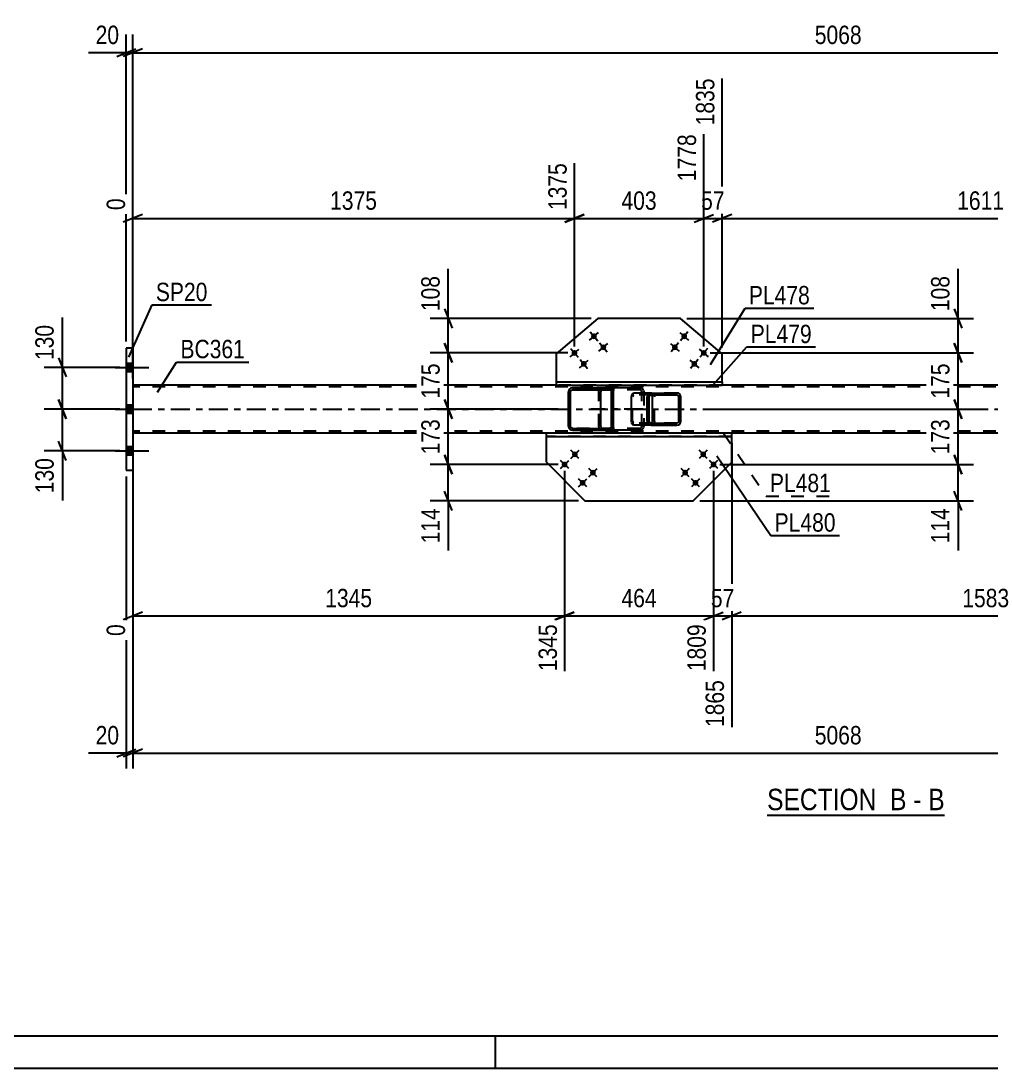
# Model space of a CAD drawing. Header units: millimetres. Extents: x 0 to 841, y 0 to 594.
# Drawn here: x 137.1 to 288.2, y 0 to 163.1 of the extents above; entities that cross this region are included whole.
import ezdxf

# ---------------------------------------------------------------- set-up
doc = ezdxf.new("R2010")
doc.units = ezdxf.units.MM
doc.linetypes.add('DXK_LINE_DOT2', pattern=[3.9198, 1.9599, -1.9599])
doc.linetypes.add('DXK_LINE_DOT3', pattern=[5.9187, 2.979, -0.9799, 0.9799, -0.9799])
doc.styles.add('Arial Narrow', font='ARIALN.TTF', dxfattribs={"height": 0.2})

# ---------------------------------------------------------------- blocks, each defined once
blk = doc.blocks.new('Unknown-570386953-1113')
at = {"color": 5, "linetype": 'Continuous'}
for p, q in [((5, 5), (836, 5)), ((211, 0), (211, 5)), ((0, 0), (841, 0))]:
    blk.add_line(p, q, dxfattribs=at)
blk = doc.blocks.new('Unknown-570386953-13 - 3071')
at = {"color": 6, "linetype": 'Continuous'}
blk.add_line((253.29, 39.41), (280.93, 39.41), dxfattribs=at)
at = {"color": 0, "linetype": 'Continuous'}
for points in [[(271.39, 40.16), (271.39, 43.66), (253.29, 43.66), (253.29, 40.16)], [(275, 40.16), (275, 43.66), (272.44, 43.66), (272.44, 40.16)], [(277.33, 40.16), (277.33, 43.66), (276.05, 43.66), (276.05, 40.16)], [(280.93, 40.16), (280.93, 43.66), (278.38, 43.66), (278.38, 40.16)]]:
    blk.add_wipeout(points, dxfattribs=at)
at = {"color": 7, "linetype": 'Continuous', "style": 'Arial Narrow'}
for s, p in [('SECTION ', (253.29, 40.16)), ('B', (272.44, 40.16)), ('B', (278.38, 40.16)), ('-', (276.05, 40.16))]:
    blk.add_text(s, height=3.34, dxfattribs=at).set_placement(p)
blk = doc.blocks.new('Part-570386953-3081 - 3071')
at = {"color": 2, "linetype": 'Continuous'}
for p, q in [((226.91, 116.75), (220.44, 111.24)), ((239.79, 116.75), (226.91, 116.75)), ((246.27, 111.24), (239.79, 116.75)), ((220.44, 111.24), (220.44, 106.88)), ((246.27, 106.88), (246.27, 111.24))]:
    blk.add_line(p, q, dxfattribs=at)
at = {"color": 7, "linetype": 'DXK_LINE_DOT2'}
blk.add_line((220.44, 106.88), (246.27, 106.88), dxfattribs=at)
blk = doc.blocks.new('Bolt-570386953-3073 - 3071')
at = {"linetype": 'Continuous'}
for points in [[(154.51, 108.48), (154.51, 109.78), (153.51, 109.78), (153.51, 108.48)], [(154.51, 108.48), (154.51, 109.78), (153.51, 109.78), (153.51, 108.48)], [(154.51, 108.48), (154.51, 109.78), (153.51, 109.78), (153.51, 108.48)], [(154.51, 101.98), (154.51, 103.28), (153.51, 103.28), (153.51, 101.98)], [(154.51, 101.98), (154.51, 103.28), (153.51, 103.28), (153.51, 101.98)], [(154.51, 95.48), (154.51, 96.78), (153.51, 96.78), (153.51, 95.48)], [(154.51, 95.48), (154.51, 96.78), (153.51, 96.78), (153.51, 95.48)], [(154.51, 95.48), (154.51, 96.78), (153.51, 96.78), (153.51, 95.48)]]:
    blk.add_hatch(color=1, dxfattribs=at).paths.add_polyline_path(points)
at = {"color": 1, "linetype": 'Continuous'}
for p, q in [((153.51, 109.78), (154.51, 109.78)), ((153.51, 109.78), (154.51, 109.78)), ((153.51, 109.78), (154.51, 109.78)), ((151.76, 109.13), (157.01, 109.13)), ((151.76, 109.13), (157.01, 109.13)), ((151.76, 109.13), (157.01, 109.13)), ((153.51, 108.48), (154.51, 108.48)), ((153.51, 108.48), (154.51, 108.48)), ((153.51, 108.48), (154.51, 108.48)), ((153.51, 103.28), (154.51, 103.28)), ((153.51, 103.28), (154.51, 103.28)), ((151.76, 102.63), (157.01, 102.63)), ((151.76, 102.63), (157.01, 102.63)), ((153.51, 101.98), (154.51, 101.98)), ((153.51, 101.98), (154.51, 101.98)), ((153.51, 96.78), (154.51, 96.78)), ((153.51, 96.78), (154.51, 96.78)), ((153.51, 96.78), (154.51, 96.78)), ((151.76, 96.13), (157.01, 96.13)), ((151.76, 96.13), (157.01, 96.13)), ((151.76, 96.13), (157.01, 96.13)), ((153.51, 95.48), (154.51, 95.48)), ((153.51, 95.48), (154.51, 95.48)), ((153.51, 95.48), (154.51, 95.48))]:
    blk.add_line(p, q, dxfattribs=at)
blk = doc.blocks.new('Part-570386953-3091 - 3071')
at = {"color": 2, "linetype": 'Continuous'}
for p, q in [((218.93, 94.37), (218.93, 98.38)), ((247.77, 94.37), (247.77, 98.38)), ((218.93, 94.37), (224.9, 88.32)), ((241.8, 88.32), (247.77, 94.37)), ((224.9, 88.32), (241.8, 88.32))]:
    blk.add_line(p, q, dxfattribs=at)
at = {"color": 7, "linetype": 'DXK_LINE_DOT2'}
blk.add_line((247.77, 98.38), (218.93, 98.38), dxfattribs=at)
blk = doc.blocks.new('Part-570386953-3111 - 3071')
at = {"linetype": 'Continuous'}
h = blk.add_hatch(dxfattribs=at)
h.set_pattern_fill('', scale=0.7, style=0, pattern_type=0)
h.set_pattern_definition([(45, (229.3363, 105.5605), (-1.57154, 1.57154), [])])
h.paths.add_polyline_path([(229.38, 105.33), (229.34, 105.56), (229.2, 105.76), (228.99, 105.89), (228.75, 105.93), (223, 105.93), (222.76, 105.89), (222.55, 105.76), (222.41, 105.56), (222.36, 105.33), (222.36, 99.93), (222.41, 99.7), (222.55, 99.51), (222.76, 99.38), (223, 99.33), (228.75, 99.33), (228.99, 99.38), (229.2, 99.51), (229.34, 99.7), (229.38, 99.93)])
h.paths.add_polyline_path([(229.04, 99.82), (228.97, 99.72), (228.87, 99.65), (228.75, 99.63), (223, 99.63), (222.88, 99.65), (222.77, 99.72), (222.7, 99.82), (222.68, 99.93), (222.68, 105.33), (222.7, 105.45), (222.77, 105.54), (222.88, 105.61), (223, 105.63), (228.75, 105.63), (228.87, 105.61), (228.97, 105.54), (229.04, 105.45), (229.07, 105.33), (229.07, 99.93)])
at = {"color": 2, "linetype": 'Continuous'}
for p, q in [((222.41, 105.56), (222.36, 105.33)), ((222.36, 99.93), (222.36, 105.33)), ((222.68, 105.33), (222.7, 105.45)), ((222.68, 99.93), (222.68, 105.33)), ((222.7, 105.45), (222.77, 105.54)), ((223, 105.93), (222.76, 105.89)), ((222.77, 105.54), (222.88, 105.61)), ((222.88, 105.61), (223, 105.63)), ((223, 105.93), (228.75, 105.93)), ((223, 105.63), (228.75, 105.63)), ((227.42, 105.45), (227.39, 105.33)), ((227.39, 99.93), (227.39, 105.33)), ((227.49, 105.54), (227.42, 105.45)), ((227.59, 105.61), (227.49, 105.54)), ((227.71, 105.63), (227.59, 105.61)), ((233.46, 105.93), (228.75, 105.93)), ((228.99, 105.89), (228.75, 105.93)), ((228.75, 105.63), (228.87, 105.61)), ((228.87, 105.61), (228.97, 105.54)), ((228.97, 105.54), (229.04, 105.45)), ((229.04, 105.45), (229.07, 105.33)), ((229.07, 99.93), (229.07, 105.33)), ((229.38, 105.33), (229.34, 105.56)), ((229.38, 99.93), (229.38, 105.33)), ((233.46, 105.93), (233.7, 105.89)), ((234.05, 105.56), (234.1, 105.33)), ((234.1, 105.33), (234.1, 105.13)), ((222.36, 99.93), (222.41, 99.7)), ((222.7, 99.82), (222.68, 99.93)), ((222.77, 99.72), (222.7, 99.82)), ((222.88, 99.65), (222.77, 99.72)), ((223, 99.63), (222.88, 99.65)), ((223, 99.63), (228.75, 99.63)), ((227.39, 99.93), (227.42, 99.82)), ((227.42, 99.82), (227.49, 99.72)), ((227.49, 99.72), (227.59, 99.65)), ((227.59, 99.65), (227.71, 99.63)), ((228.87, 99.65), (228.75, 99.63)), ((228.97, 99.72), (228.87, 99.65)), ((229.04, 99.82), (228.97, 99.72)), ((229.07, 99.93), (229.04, 99.82)), ((229.34, 99.7), (229.38, 99.93)), ((234.1, 99.93), (234.05, 99.7)), ((234.1, 99.93), (234.1, 100.13)), ((222.76, 99.38), (223, 99.33)), ((223, 99.33), (228.75, 99.33)), ((228.75, 99.33), (228.99, 99.38)), ((233.46, 99.33), (228.75, 99.33)), ((233.7, 99.38), (233.46, 99.33))]:
    blk.add_line(p, q, dxfattribs=at)
at = {"color": 7, "linetype": 'DXK_LINE_DOT2'}
for p, q in [((228.75, 105.93), (223, 105.93)), ((233.46, 105.63), (223, 105.63)), ((227.07, 105.33), (227.12, 105.56)), ((227.07, 99.93), (227.07, 105.33)), ((227.47, 105.89), (227.71, 105.93)), ((233.58, 105.61), (233.46, 105.63)), ((233.68, 105.54), (233.58, 105.61)), ((233.75, 105.45), (233.68, 105.54)), ((233.78, 105.33), (233.75, 105.45)), ((233.78, 99.93), (233.78, 105.33)), ((234.1, 105.13), (234.1, 100.13)), ((233.46, 99.63), (223, 99.63)), ((227.12, 99.7), (227.07, 99.93)), ((233.46, 99.63), (233.58, 99.65)), ((233.58, 99.65), (233.68, 99.72)), ((233.68, 99.72), (233.75, 99.82)), ((233.75, 99.82), (233.78, 99.93)), ((228.75, 99.33), (223, 99.33)), ((227.71, 99.33), (227.47, 99.38))]:
    blk.add_line(p, q, dxfattribs=at)
at = {"color": 7, "linetype": 'DXK_LINE_DOT3'}
blk.add_line((234, 102.63), (225.87, 102.63), dxfattribs=at)
at = {"color": 2, "linetype": 'Continuous'}
for centre, start, end in [((222.98, 105.3), 110.7583, 155.68), ((228.77, 105.3), 24.32, 69.2417), ((233.48, 105.3), 24.32, 69.2417), ((222.98, 99.96), 204.32, 249.2417), ((228.77, 99.96), 290.7583, 335.68), ((233.48, 99.96), 290.7583, 335.68)]:
    blk.add_arc(centre, 0.621, start, end, dxfattribs=at)
at = {"color": 7, "linetype": 'DXK_LINE_DOT2'}
for centre, start, end in [((227.69, 105.3), 110.7583, 155.68), ((227.69, 99.96), 204.32, 249.2417)]:
    blk.add_arc(centre, 0.621, start, end, dxfattribs=at)
blk = doc.blocks.new('Part-570386953-3113 - 3071')
at = {"linetype": 'Continuous'}
h = blk.add_hatch(dxfattribs=at)
h.set_pattern_fill('', scale=0.7, style=0, pattern_type=0)
h.set_pattern_definition([(45, (239.818, 104.7605), (-1.57154, 1.57154), [])])
h.paths.add_polyline_path([(239.87, 104.53), (239.82, 104.76), (239.68, 104.96), (239.48, 105.09), (239.24, 105.13), (235.25, 105.13), (235.01, 105.09), (234.8, 104.96), (234.67, 104.76), (234.62, 104.53), (234.62, 100.73), (234.67, 100.5), (234.8, 100.31), (235.01, 100.18), (235.25, 100.13), (239.24, 100.13), (239.48, 100.18), (239.68, 100.31), (239.82, 100.5), (239.87, 100.73)])
h.paths.add_polyline_path([(239.53, 100.62), (239.46, 100.52), (239.36, 100.45), (239.24, 100.43), (235.25, 100.43), (235.13, 100.45), (235.03, 100.52), (234.96, 100.62), (234.94, 100.73), (234.94, 104.53), (234.96, 104.65), (235.03, 104.74), (235.13, 104.81), (235.25, 104.83), (239.24, 104.83), (239.36, 104.81), (239.46, 104.74), (239.53, 104.65), (239.55, 104.53), (239.55, 100.73)])
at = {"color": 2, "linetype": 'Continuous'}
for p, q in [((232.18, 104.53), (232.21, 104.76)), ((232.18, 100.73), (232.18, 104.53)), ((232.21, 104.76), (232.28, 104.96)), ((232.28, 104.96), (232.39, 105.09)), ((232.39, 105.09), (232.52, 105.13)), ((235.25, 105.13), (232.52, 105.13)), ((234.67, 104.76), (234.62, 104.53)), ((234.62, 100.73), (234.62, 104.53)), ((234.94, 104.53), (234.96, 104.65)), ((234.94, 100.73), (234.94, 104.53)), ((234.96, 104.65), (235.03, 104.74)), ((235.25, 105.13), (235.01, 105.09)), ((235.03, 104.74), (235.13, 104.81)), ((235.13, 104.81), (235.25, 104.83)), ((235.25, 104.81), (235.19, 104.82)), ((235.25, 105.13), (239.24, 105.13)), ((235.25, 104.83), (239.24, 104.83)), ((235.35, 104.74), (235.25, 104.81)), ((235.42, 104.65), (235.35, 104.74)), ((235.45, 104.53), (235.42, 104.65)), ((235.45, 100.73), (235.45, 104.53)), ((239.48, 105.09), (239.24, 105.13)), ((239.24, 104.83), (239.36, 104.81)), ((239.36, 104.81), (239.46, 104.74)), ((239.46, 104.74), (239.53, 104.65)), ((239.53, 104.65), (239.55, 104.53)), ((239.55, 100.73), (239.55, 104.53)), ((239.87, 104.53), (239.82, 104.76)), ((239.87, 100.73), (239.87, 104.53)), ((232.21, 100.5), (232.18, 100.73)), ((232.28, 100.31), (232.21, 100.5)), ((232.39, 100.18), (232.28, 100.31)), ((232.52, 100.13), (232.39, 100.18)), ((235.25, 100.13), (232.52, 100.13)), ((234.62, 100.73), (234.67, 100.5)), ((234.96, 100.62), (234.94, 100.73)), ((235.03, 100.52), (234.96, 100.62)), ((235.01, 100.18), (235.25, 100.13)), ((235.13, 100.45), (235.03, 100.52)), ((235.25, 100.43), (235.13, 100.45)), ((235.25, 100.45), (235.19, 100.44)), ((235.25, 100.45), (235.35, 100.52)), ((235.25, 100.43), (239.24, 100.43)), ((235.25, 100.13), (239.24, 100.13)), ((235.35, 100.52), (235.42, 100.62)), ((235.42, 100.62), (235.45, 100.73)), ((239.36, 100.45), (239.24, 100.43)), ((239.24, 100.13), (239.48, 100.18)), ((239.46, 100.52), (239.36, 100.45)), ((239.53, 100.62), (239.46, 100.52)), ((239.55, 100.73), (239.53, 100.62)), ((239.82, 100.5), (239.87, 100.73))]:
    blk.add_line(p, q, dxfattribs=at)
at = {"color": 7, "linetype": 'DXK_LINE_DOT2'}
for p, q in [((232.36, 104.65), (232.35, 104.53)), ((232.35, 100.73), (232.35, 104.53)), ((232.4, 104.74), (232.36, 104.65)), ((232.45, 104.81), (232.4, 104.74)), ((232.52, 104.83), (232.45, 104.81)), ((239.24, 104.83), (232.52, 104.83)), ((234.1, 104.83), (234.1, 105.13)), ((235.13, 105.13), (235.37, 105.09)), ((235.19, 104.82), (235.13, 104.83)), ((239.24, 105.13), (235.25, 105.13)), ((235.71, 104.76), (235.76, 104.53)), ((235.76, 100.73), (235.76, 104.53)), ((232.35, 100.73), (232.36, 100.62)), ((232.36, 100.62), (232.4, 100.52)), ((232.4, 100.52), (232.45, 100.45)), ((232.45, 100.45), (232.52, 100.43)), ((239.24, 100.43), (232.52, 100.43)), ((234.1, 100.13), (234.1, 100.43)), ((235.19, 100.44), (235.13, 100.43)), ((235.37, 100.18), (235.13, 100.13)), ((239.24, 100.13), (235.25, 100.13)), ((235.76, 100.73), (235.71, 100.5))]:
    blk.add_line(p, q, dxfattribs=at)
at = {"color": 2, "linetype": 'Continuous'}
for centre, start, end in [((235.23, 104.51), 111.1513, 156.1049), ((239.26, 104.51), 23.8951, 68.8487), ((235.23, 100.75), 203.8951, 248.8487), ((239.26, 100.75), 291.1513, 336.1049)]:
    blk.add_arc(centre, 0.616, start, end, dxfattribs=at)
at = {"color": 7, "linetype": 'DXK_LINE_DOT2'}
for centre, start, end in [((235.15, 104.51), 23.8951, 68.8487), ((235.15, 100.75), 291.1513, 336.1049)]:
    blk.add_arc(centre, 0.616, start, end, dxfattribs=at)
blk = doc.blocks.new('Bolt-570386953-3178 - 3071')
at = {"linetype": 'Continuous'}
for points in [[(226.67, 114.26, -1), (225.99, 113.67, -1)], [(228.13, 112.54, -1), (227.45, 111.96, -1)], [(223.63, 111.66, -1), (222.94, 111.08, -1)], [(225.09, 109.95, -1), (224.4, 109.37, -1)]]:
    blk.add_hatch(color=1, dxfattribs=at).paths.add_polyline_path(points)
at = {"color": 1, "linetype": 'Continuous'}
for p, q in [((225.64, 113.38), (227.01, 114.55)), ((225.75, 114.65), (226.91, 113.28)), ((227.1, 111.67), (228.47, 112.83)), ((227.2, 112.94), (228.37, 111.57)), ((222.6, 110.79), (223.97, 111.95)), ((222.7, 112.06), (223.87, 110.69)), ((224.06, 109.07), (225.43, 110.24)), ((224.16, 110.34), (225.33, 108.97))]:
    blk.add_line(p, q, dxfattribs=at)
blk = doc.blocks.new('Part-570386953-3118 - 3071')
at = {"color": 2, "linetype": 'Continuous'}
for p, q in [((220.44, 106.38), (154.51, 106.38)), ((323.96, 106.38), (246.27, 106.38)), ((363.37, 106.38), (353.34, 106.38)), ((374.22, 106.38), (363.47, 106.38)), ((218.93, 98.88), (154.51, 98.88)), ((324.08, 98.88), (247.77, 98.88)), ((363.37, 98.88), (353.37, 98.88)), ((374.22, 98.88), (363.47, 98.88))]:
    blk.add_line(p, q, dxfattribs=at)
at = {"color": 7, "linetype": 'DXK_LINE_DOT2'}
for p, q in [((154.51, 106.38), (154.51, 98.88)), ((363.37, 106.08), (154.51, 106.08)), ((246.27, 106.38), (220.44, 106.38)), ((353.34, 106.38), (323.96, 106.38)), ((374.22, 106.08), (363.47, 106.08)), ((374.22, 106.38), (374.22, 98.88)), ((363.37, 99.18), (154.51, 99.18)), ((247.77, 98.88), (218.93, 98.88)), ((353.37, 98.88), (324.08, 98.88)), ((374.22, 99.18), (363.47, 99.18))]:
    blk.add_line(p, q, dxfattribs=at)
at = {"color": 7, "linetype": 'DXK_LINE_DOT3'}
for p, q in [((154.51, 102.63), (363.37, 102.63)), ((363.47, 102.63), (374.22, 102.63))]:
    blk.add_line(p, q, dxfattribs=at)
blk = doc.blocks.new('Part-570386953-3130 - 3071')
at = {"color": 2, "linetype": 'Continuous'}
for p, q in [((154.51, 112.13), (153.51, 112.13)), ((153.51, 112.13), (153.51, 93.13)), ((154.51, 112.13), (154.51, 93.13)), ((153.51, 93.13), (154.51, 93.13))]:
    blk.add_line(p, q, dxfattribs=at)
blk = doc.blocks.new('Part-570386953-3144 - 3071')
at = {"color": 2, "linetype": 'Continuous'}
for p, q in [((247.77, 98.88), (218.93, 98.88)), ((218.93, 98.38), (218.93, 98.88)), ((218.93, 98.38), (247.77, 98.38)), ((247.77, 98.38), (247.77, 98.88))]:
    blk.add_line(p, q, dxfattribs=at)
blk = doc.blocks.new('Part-570386953-3154 - 3071')
at = {"color": 2, "linetype": 'Continuous'}
for p, q in [((220.44, 106.88), (220.44, 106.38)), ((220.44, 106.88), (246.27, 106.88)), ((220.44, 106.38), (246.27, 106.38)), ((246.27, 106.88), (246.27, 106.38))]:
    blk.add_line(p, q, dxfattribs=at)
blk = doc.blocks.new('Bolt-570386953-3180 - 3071')
at = {"linetype": 'Continuous'}
for points in [[(240.72, 113.67, -1), (240.03, 114.26, -1)], [(239.26, 111.96, -1), (238.57, 112.54, -1)], [(243.76, 111.08, -1), (243.08, 111.66, -1)], [(242.3, 109.37, -1), (241.62, 109.95, -1)]]:
    blk.add_hatch(color=1, dxfattribs=at).paths.add_polyline_path(points)
at = {"color": 1, "linetype": 'Continuous'}
for p, q in [((239.69, 114.55), (241.06, 113.38)), ((240.96, 114.65), (239.79, 113.28)), ((238.23, 112.83), (239.6, 111.67)), ((239.5, 112.94), (238.33, 111.57)), ((242.73, 111.95), (244.1, 110.79)), ((244, 112.06), (242.83, 110.69)), ((241.27, 110.24), (242.65, 109.07)), ((242.54, 110.34), (241.38, 108.97))]:
    blk.add_line(p, q, dxfattribs=at)
blk = doc.blocks.new('Bolt-570386953-3184 - 3071')
at = {"linetype": 'Continuous'}
for points in [[(223.04, 95.9, -1), (223.67, 95.26, -1)], [(221.44, 94.32, -1), (222.07, 93.68, -1)], [(225.85, 93.05, -1), (226.48, 92.41, -1)], [(224.25, 91.47, -1), (224.88, 90.83, -1)]]:
    blk.add_hatch(color=1, dxfattribs=at).paths.add_polyline_path(points)
at = {"color": 1, "linetype": 'Continuous'}
for p, q in [((223.99, 94.94), (222.73, 96.22)), ((222.39, 93.36), (221.12, 94.64)), ((221.12, 93.37), (222.4, 94.63)), ((222.72, 94.95), (224, 96.21)), ((225.53, 92.1), (226.81, 93.37)), ((226.8, 92.09), (225.54, 93.38)), ((223.92, 90.52), (225.21, 91.79)), ((225.2, 90.51), (223.93, 91.79))]:
    blk.add_line(p, q, dxfattribs=at)
blk = doc.blocks.new('Bolt-570386953-3185 - 3071')
at = {"linetype": 'Continuous'}
for points in [[(243.03, 95.26, -1), (243.66, 95.9, -1)], [(240.22, 92.41, -1), (240.85, 93.05, -1)], [(244.63, 93.68, -1), (245.26, 94.32, -1)], [(241.82, 90.83, -1), (242.45, 91.47, -1)]]:
    blk.add_hatch(color=1, dxfattribs=at).paths.add_polyline_path(points)
at = {"color": 1, "linetype": 'Continuous'}
for p, q in [((243.98, 96.22), (242.71, 94.94)), ((243.98, 94.95), (242.7, 96.21)), ((245.59, 93.37), (244.3, 94.63)), ((245.58, 94.64), (244.31, 93.36)), ((241.17, 92.1), (239.89, 93.37)), ((241.17, 93.38), (239.9, 92.09)), ((242.78, 90.52), (241.49, 91.79)), ((242.77, 91.79), (241.5, 90.51))]:
    blk.add_line(p, q, dxfattribs=at)
blk = doc.blocks.new('StraightDimension-570386953-36046 - 3071')
at = {"color": 7, "linetype": 'Continuous'}
for p, q in [((282.43, 112.87), (283.63, 109.87)), ((244.42, 111.37), (285.43, 111.37)), ((283.03, 102.63), (283.03, 111.37)), ((283.63, 101.13), (282.43, 104.13)), ((244.55, 102.63), (285.43, 102.63))]:
    blk.add_line(p, q, dxfattribs=at)
at = {"color": 0}
blk.add_wipeout([(282.28, 110.34), (278.08, 110.34), (278.08, 103.66), (282.28, 103.66)], dxfattribs=at)
at = {"color": 3, "style": 'Arial Narrow'}
blk.add_text('175', height=2.863, rotation=90.0002, dxfattribs=at).set_placement((281.68, 104.26))
blk = doc.blocks.new('StraightDimension-570386953-3628 - 3071')
at = {"color": 7, "linetype": 'Continuous'}
for p, q in [((153.51, 113.13), (153.51, 160.98)), ((154.51, 113.13), (154.51, 160.98)), ((152.01, 157.53), (155.01, 158.73)), ((156.01, 158.73), (153.01, 157.53)), ((153.51, 158.13), (154.51, 158.13))]:
    blk.add_line(p, q, dxfattribs=at)
at = {"color": 0}
blk.add_wipeout([(152.99, 158.88), (152.99, 163.08), (148.13, 163.08), (148.13, 158.88)], dxfattribs=at)
at = {"color": 7, "linetype": 'Continuous'}
blk.add_line((153.51, 158.13), (147.6, 158.13), dxfattribs=at)
blk.add_line((153.51, 158.13), (147.6, 158.13), dxfattribs=at)
at = {"color": 3, "style": 'Arial Narrow'}
blk.add_text('20', height=2.863, dxfattribs=at).set_placement((148.73, 159.48))
blk = doc.blocks.new('StraightDimension-570386953-3669 - 3071')
at = {"color": 7, "linetype": 'Continuous'}
for p, q in [((154.51, 92.13), (154.51, 46.66)), ((374.22, 92.13), (374.22, 46.66)), ((156.01, 49.66), (153.01, 48.46)), ((154.51, 49.06), (374.22, 49.06)), ((372.72, 48.46), (375.72, 49.66))]:
    blk.add_line(p, q, dxfattribs=at)
at = {"color": 0}
blk.add_wipeout([(268.62, 49.81), (268.62, 54.01), (260.11, 54.01), (260.11, 49.81)], dxfattribs=at)
at = {"color": 3, "style": 'Arial Narrow'}
blk.add_text('5068', height=2.863, dxfattribs=at).set_placement((260.71, 50.41))
blk = doc.blocks.new('StraightDimension-570386953-36045 - 3071')
at = {"color": 7, "linetype": 'Continuous'}
for p, q in [((282.43, 118.25), (283.63, 115.25)), ((240.79, 116.75), (285.43, 116.75)), ((283.03, 111.37), (283.03, 116.75)), ((283.63, 109.87), (282.43, 112.87)), ((244.42, 111.37), (285.43, 111.37))]:
    blk.add_line(p, q, dxfattribs=at)
at = {"color": 0}
blk.add_wipeout([(282.28, 123.96), (278.08, 123.96), (278.08, 117.28), (282.28, 117.28)], dxfattribs=at)
at = {"color": 7, "linetype": 'Continuous'}
blk.add_line((283.03, 116.75), (283.03, 124.49), dxfattribs=at)
blk.add_line((283.03, 116.75), (283.03, 124.49), dxfattribs=at)
at = {"color": 3, "style": 'Arial Narrow'}
blk.add_text('108', height=2.863, rotation=90.0002, dxfattribs=at).set_placement((281.68, 117.88))
blk = doc.blocks.new('StraightDimension-570386953-35998 - 3071')
at = {"color": 7, "linetype": 'Continuous'}
for p, q in [((203.05, 118.25), (204.25, 115.25)), ((225.91, 116.75), (200.8, 116.75)), ((203.65, 111.37), (203.65, 116.75)), ((204.25, 109.87), (203.05, 112.87)), ((222.28, 111.37), (200.8, 111.37))]:
    blk.add_line(p, q, dxfattribs=at)
at = {"color": 0}
blk.add_wipeout([(202.9, 123.96), (198.7, 123.96), (198.7, 117.28), (202.9, 117.28)], dxfattribs=at)
at = {"color": 7, "linetype": 'Continuous'}
blk.add_line((203.65, 116.75), (203.65, 124.49), dxfattribs=at)
blk.add_line((203.65, 116.75), (203.65, 124.49), dxfattribs=at)
at = {"color": 3, "style": 'Arial Narrow'}
blk.add_text('108', height=2.863, rotation=90.0002, dxfattribs=at).set_placement((202.3, 117.88))
blk = doc.blocks.new('StraightDimension-570386953-3638 - 3071')
at = {"color": 7, "linetype": 'Continuous'}
for p, q in [((154.51, 113.13), (154.51, 160.98)), ((374.22, 113.13), (374.22, 160.98)), ((156.01, 158.73), (153.01, 157.53)), ((372.72, 157.53), (375.72, 158.73)), ((154.51, 158.13), (374.22, 158.13))]:
    blk.add_line(p, q, dxfattribs=at)
at = {"color": 0}
blk.add_wipeout([(268.62, 158.88), (268.62, 163.08), (260.11, 163.08), (260.11, 158.88)], dxfattribs=at)
at = {"color": 3, "style": 'Arial Narrow'}
blk.add_text('5068', height=2.863, dxfattribs=at).set_placement((260.71, 159.48))
blk = doc.blocks.new('StraightDimension-570386953-3659 - 3071')
at = {"color": 7, "linetype": 'Continuous'}
for p, q in [((153.51, 92.13), (153.51, 46.66)), ((154.51, 92.13), (154.51, 46.66)), ((152.01, 48.46), (155.01, 49.66)), ((156.01, 49.66), (153.01, 48.46)), ((153.51, 49.06), (154.51, 49.06))]:
    blk.add_line(p, q, dxfattribs=at)
at = {"color": 0}
blk.add_wipeout([(152.99, 49.81), (152.99, 54.01), (148.13, 54.01), (148.13, 49.81)], dxfattribs=at)
at = {"color": 7, "linetype": 'Continuous'}
blk.add_line((153.51, 49.06), (147.6, 49.06), dxfattribs=at)
blk.add_line((153.51, 49.06), (147.6, 49.06), dxfattribs=at)
at = {"color": 3, "style": 'Arial Narrow'}
blk.add_text('20', height=2.863, dxfattribs=at).set_placement((148.73, 50.41))
blk = doc.blocks.new('StraightDimension-570386953-6593 - 3071')
at = {"color": 7, "linetype": 'Continuous'}
for p, q in [((246.27, 112.24), (246.27, 154.13)), ((326.81, 115.77), (326.81, 140.93)), ((247.77, 132.92), (244.77, 131.72)), ((246.27, 132.32), (326.81, 132.32)), ((325.31, 131.72), (328.31, 132.92))]:
    blk.add_line(p, q, dxfattribs=at)
at = {"color": 0, "linetype": 'Continuous'}
blk.add_wipeout([(326.21, 141.53), (322.01, 141.53), (322.01, 133.02), (326.21, 133.02)], dxfattribs=at)
at = {"color": 0}
blk.add_wipeout([(290.79, 133.07), (290.79, 137.27), (282.28, 137.27), (282.28, 133.07)], dxfattribs=at)
at = {"color": 3, "linetype": 'Continuous', "style": 'Arial Narrow'}
blk.add_text('3446', height=2.863, rotation=90.0002, dxfattribs=at).set_placement((325.61, 133.62))
at = {"color": 3, "style": 'Arial Narrow'}
blk.add_text('1611', height=2.863, dxfattribs=at).set_placement((282.88, 133.67))
blk = doc.blocks.new('StraightDimension-570386953-27026 - 3071')
at = {"color": 7, "linetype": 'Continuous'}
for p, q in [((142.95, 104.13), (144.15, 101.13)), ((152.51, 102.63), (140.7, 102.63)), ((143.55, 96.13), (143.55, 102.63)), ((144.15, 94.63), (142.95, 97.63)), ((152.51, 96.13), (140.7, 96.13))]:
    blk.add_line(p, q, dxfattribs=at)
at = {"color": 0}
blk.add_wipeout([(142.8, 95.61), (138.6, 95.61), (138.6, 88.92), (142.8, 88.92)], dxfattribs=at)
at = {"color": 7, "linetype": 'Continuous'}
blk.add_line((143.55, 96.13), (143.55, 88.4), dxfattribs=at)
blk.add_line((143.55, 96.13), (143.55, 88.4), dxfattribs=at)
at = {"color": 3, "style": 'Arial Narrow'}
blk.add_text('130', height=2.863, rotation=90.0002, dxfattribs=at).set_placement((142.2, 89.52))
blk = doc.blocks.new('StraightDimension-570386953-6594 - 3071')
at = {"color": 7, "linetype": 'Continuous'}
for p, q in [((246.27, 112.24), (246.27, 154.13)), ((243.42, 112.37), (243.42, 145.43)), ((241.92, 131.72), (244.92, 132.92)), ((243.42, 132.32), (246.27, 132.32)), ((247.77, 132.92), (244.77, 131.72))]:
    blk.add_line(p, q, dxfattribs=at)
at = {"color": 0, "linetype": 'Continuous'}
blk.add_wipeout([(245.67, 154.73), (241.47, 154.73), (241.47, 146.22), (245.67, 146.22)], dxfattribs=at)
at = {"color": 0}
blk.add_wipeout([(247.27, 133.07), (247.27, 137.27), (242.41, 137.27), (242.41, 133.07)], dxfattribs=at)
at = {"color": 3, "linetype": 'Continuous', "style": 'Arial Narrow'}
blk.add_text('1835', height=2.863, rotation=90.0002, dxfattribs=at).set_placement((245.07, 146.82))
at = {"color": 3, "style": 'Arial Narrow'}
blk.add_text('57', height=2.863, dxfattribs=at).set_placement((243.01, 133.67))
blk = doc.blocks.new('StraightDimension-570386953-6595 - 3071')
at = {"color": 7, "linetype": 'Continuous'}
for p, q in [((243.42, 112.37), (243.42, 145.43)), ((223.28, 112.37), (223.28, 140.93)), ((224.78, 132.92), (221.78, 131.72)), ((223.28, 132.32), (243.42, 132.32)), ((241.92, 131.72), (244.92, 132.92))]:
    blk.add_line(p, q, dxfattribs=at)
at = {"color": 0, "linetype": 'Continuous'}
blk.add_wipeout([(242.82, 146.03), (238.62, 146.03), (238.62, 137.52), (242.82, 137.52)], dxfattribs=at)
at = {"color": 0}
blk.add_wipeout([(236.69, 133.07), (236.69, 137.27), (230.01, 137.27), (230.01, 133.07)], dxfattribs=at)
at = {"color": 3, "linetype": 'Continuous', "style": 'Arial Narrow'}
blk.add_text('1778', height=2.863, rotation=90.0002, dxfattribs=at).set_placement((242.22, 138.12))
at = {"color": 3, "style": 'Arial Narrow'}
blk.add_text('403', height=2.863, dxfattribs=at).set_placement((230.61, 133.67))
blk = doc.blocks.new('StraightDimension-570386953-6596 - 3071')
at = {"color": 7, "linetype": 'Continuous'}
for p, q in [((223.28, 112.37), (223.28, 140.93)), ((154.51, 107.38), (154.51, 135.45)), ((156.01, 132.92), (153.01, 131.72)), ((154.51, 132.32), (223.28, 132.32)), ((221.78, 131.72), (224.78, 132.92))]:
    blk.add_line(p, q, dxfattribs=at)
at = {"color": 0, "linetype": 'Continuous'}
for points in [[(222.68, 141.53), (218.48, 141.53), (218.48, 133.02), (222.68, 133.02)], [(153.91, 136.05), (149.71, 136.05), (149.71, 133.02), (153.91, 133.02)]]:
    blk.add_wipeout(points, dxfattribs=at)
at = {"color": 0}
blk.add_wipeout([(193.15, 133.07), (193.15, 137.27), (184.64, 137.27), (184.64, 133.07)], dxfattribs=at)
at = {"color": 3, "linetype": 'Continuous', "style": 'Arial Narrow'}
for s, height, p in [('1375', 2.863, (222.08, 133.62)), ('0', 2.86, (153.31, 133.62))]:
    blk.add_text(s, height=height, rotation=90.0002, dxfattribs=at).set_placement(p)
at = {"color": 3, "style": 'Arial Narrow'}
blk.add_text('1375', height=2.863, dxfattribs=at).set_placement((185.24, 133.67))
blk = doc.blocks.new('StraightDimension-570386953-6778 - 3071')
at = {"color": 7, "linetype": 'Continuous'}
for p, q in [((247.77, 97.38), (247.77, 53.11)), ((326.91, 91.75), (326.91, 61.81)), ((249.27, 71.02), (246.27, 69.82)), ((247.77, 70.42), (326.91, 70.42)), ((325.41, 69.82), (328.41, 71.02))]:
    blk.add_line(p, q, dxfattribs=at)
at = {"color": 0}
blk.add_wipeout([(291.6, 71.17), (291.6, 75.37), (283.08, 75.37), (283.08, 71.17)], dxfattribs=at)
at = {"color": 0, "linetype": 'Continuous'}
blk.add_wipeout([(326.31, 69.72), (322.11, 69.72), (322.11, 61.21), (326.31, 61.21)], dxfattribs=at)
at = {"color": 3, "style": 'Arial Narrow'}
blk.add_text('1583', height=2.863, dxfattribs=at).set_placement((283.68, 71.77))
at = {"color": 3, "linetype": 'Continuous', "style": 'Arial Narrow'}
blk.add_text('3448', height=2.863, rotation=90.0002, dxfattribs=at).set_placement((325.71, 61.81))
blk = doc.blocks.new('StraightDimension-570386953-6779 - 3071')
at = {"color": 7, "linetype": 'Continuous'}
for p, q in [((247.77, 97.38), (247.77, 53.11)), ((244.94, 93), (244.94, 61.81)), ((243.44, 69.82), (246.44, 71.02)), ((244.94, 70.42), (247.77, 70.42)), ((249.27, 71.02), (246.27, 69.82))]:
    blk.add_line(p, q, dxfattribs=at)
at = {"color": 0}
blk.add_wipeout([(248.79, 71.17), (248.79, 75.37), (243.93, 75.37), (243.93, 71.17)], dxfattribs=at)
at = {"color": 0, "linetype": 'Continuous'}
blk.add_wipeout([(247.17, 61.02), (242.97, 61.02), (242.97, 52.51), (247.17, 52.51)], dxfattribs=at)
at = {"color": 3, "style": 'Arial Narrow'}
blk.add_text('57', height=2.863, dxfattribs=at).set_placement((244.53, 71.77))
at = {"color": 3, "linetype": 'Continuous', "style": 'Arial Narrow'}
blk.add_text('1865', height=2.863, rotation=90.0002, dxfattribs=at).set_placement((246.57, 53.11))
blk = doc.blocks.new('StraightDimension-570386953-6780 - 3071')
at = {"color": 7, "linetype": 'Continuous'}
for p, q in [((221.76, 93), (221.76, 61.81)), ((244.94, 93), (244.94, 61.81)), ((223.26, 71.02), (220.26, 69.82)), ((221.76, 70.42), (244.94, 70.42)), ((243.44, 69.82), (246.44, 71.02))]:
    blk.add_line(p, q, dxfattribs=at)
at = {"color": 0}
blk.add_wipeout([(236.69, 71.17), (236.69, 75.37), (230.01, 75.37), (230.01, 71.17)], dxfattribs=at)
at = {"color": 0, "linetype": 'Continuous'}
blk.add_wipeout([(244.34, 69.72), (240.14, 69.72), (240.14, 61.21), (244.34, 61.21)], dxfattribs=at)
at = {"color": 3, "style": 'Arial Narrow'}
blk.add_text('464', height=2.863, dxfattribs=at).set_placement((230.61, 71.77))
at = {"color": 3, "linetype": 'Continuous', "style": 'Arial Narrow'}
blk.add_text('1809', height=2.863, rotation=90.0002, dxfattribs=at).set_placement((243.74, 61.81))
blk = doc.blocks.new('StraightDimension-570386953-6781 - 3071')
at = {"color": 7, "linetype": 'Continuous'}
for p, q in [((154.51, 97.88), (154.51, 67.29)), ((221.76, 93), (221.76, 61.81)), ((156.01, 71.02), (153.01, 69.82)), ((154.51, 70.42), (221.76, 70.42)), ((220.26, 69.82), (223.26, 71.02))]:
    blk.add_line(p, q, dxfattribs=at)
at = {"color": 0}
blk.add_wipeout([(192.39, 71.17), (192.39, 75.37), (183.88, 75.37), (183.88, 71.17)], dxfattribs=at)
at = {"color": 0, "linetype": 'Continuous'}
for points in [[(153.91, 69.72), (149.71, 69.72), (149.71, 66.69), (153.91, 66.69)], [(221.16, 69.72), (216.96, 69.72), (216.96, 61.21), (221.16, 61.21)]]:
    blk.add_wipeout(points, dxfattribs=at)
at = {"color": 3, "style": 'Arial Narrow'}
blk.add_text('1345', height=2.863, dxfattribs=at).set_placement((184.48, 71.77))
at = {"color": 3, "linetype": 'Continuous', "style": 'Arial Narrow'}
for s, height, p in [('0', 2.86, (153.31, 67.29)), ('1345', 2.863, (220.56, 61.81))]:
    blk.add_text(s, height=height, rotation=90.0002, dxfattribs=at).set_placement(p)
blk = doc.blocks.new('StraightDimension-570386953-27025 - 3071')
at = {"color": 7, "linetype": 'Continuous'}
for p, q in [((142.95, 110.63), (144.15, 107.63)), ((152.51, 109.13), (140.7, 109.13)), ((143.55, 102.63), (143.55, 109.13)), ((144.15, 101.13), (142.95, 104.13)), ((152.51, 102.63), (140.7, 102.63))]:
    blk.add_line(p, q, dxfattribs=at)
at = {"color": 0}
blk.add_wipeout([(142.8, 116.34), (138.6, 116.34), (138.6, 109.66), (142.8, 109.66)], dxfattribs=at)
at = {"color": 7, "linetype": 'Continuous'}
blk.add_line((143.55, 109.13), (143.55, 116.87), dxfattribs=at)
blk.add_line((143.55, 109.13), (143.55, 116.87), dxfattribs=at)
at = {"color": 3, "style": 'Arial Narrow'}
blk.add_text('130', height=2.863, rotation=90.0002, dxfattribs=at).set_placement((142.2, 110.26))
blk = doc.blocks.new('StraightDimension-570386953-35999 - 3071')
at = {"color": 7, "linetype": 'Continuous'}
for p, q in [((203.05, 112.87), (204.25, 109.87)), ((222.28, 111.37), (200.8, 111.37)), ((203.65, 102.63), (203.65, 111.37)), ((204.25, 101.13), (203.05, 104.13)), ((220.76, 102.63), (200.8, 102.63))]:
    blk.add_line(p, q, dxfattribs=at)
at = {"color": 0}
blk.add_wipeout([(202.9, 110.34), (198.7, 110.34), (198.7, 103.66), (202.9, 103.66)], dxfattribs=at)
at = {"color": 3, "style": 'Arial Narrow'}
blk.add_text('175', height=2.863, rotation=90.0002, dxfattribs=at).set_placement((202.3, 104.26))
blk = doc.blocks.new('StraightDimension-570386953-36000 - 3071')
at = {"color": 7, "linetype": 'Continuous'}
for p, q in [((203.05, 104.13), (204.25, 101.13)), ((220.76, 102.63), (200.8, 102.63)), ((203.65, 94), (203.65, 102.63)), ((204.25, 92.5), (203.05, 95.5)), ((220.76, 94), (200.8, 94))]:
    blk.add_line(p, q, dxfattribs=at)
at = {"color": 0}
blk.add_wipeout([(202.9, 101.66), (198.7, 101.66), (198.7, 94.97), (202.9, 94.97)], dxfattribs=at)
at = {"color": 3, "style": 'Arial Narrow'}
blk.add_text('173', height=2.863, rotation=90.0002, dxfattribs=at).set_placement((202.3, 95.57))
blk = doc.blocks.new('StraightDimension-570386953-36001 - 3071')
at = {"color": 7, "linetype": 'Continuous'}
for p, q in [((203.05, 95.5), (204.25, 92.5)), ((220.76, 94), (200.8, 94)), ((203.65, 88.32), (203.65, 94)), ((204.25, 86.82), (203.05, 89.82)), ((223.9, 88.32), (200.8, 88.32))]:
    blk.add_line(p, q, dxfattribs=at)
at = {"color": 0}
blk.add_wipeout([(202.9, 87.8), (198.7, 87.8), (198.7, 81.11), (202.9, 81.11)], dxfattribs=at)
at = {"color": 7, "linetype": 'Continuous'}
blk.add_line((203.65, 88.32), (203.65, 80.59), dxfattribs=at)
blk.add_line((203.65, 88.32), (203.65, 80.59), dxfattribs=at)
at = {"color": 3, "style": 'Arial Narrow'}
blk.add_text('114', height=2.863, rotation=90.0002, dxfattribs=at).set_placement((202.3, 81.71))
blk = doc.blocks.new('StraightDimension-570386953-36047 - 3071')
at = {"color": 7, "linetype": 'Continuous'}
for p, q in [((282.43, 104.13), (283.63, 101.13)), ((244.55, 102.63), (285.43, 102.63)), ((283.03, 94), (283.03, 102.63)), ((283.63, 92.5), (282.43, 95.5)), ((245.94, 94), (285.43, 94))]:
    blk.add_line(p, q, dxfattribs=at)
at = {"color": 0}
blk.add_wipeout([(282.28, 101.66), (278.08, 101.66), (278.08, 94.97), (282.28, 94.97)], dxfattribs=at)
at = {"color": 3, "style": 'Arial Narrow'}
blk.add_text('173', height=2.863, rotation=90.0002, dxfattribs=at).set_placement((281.68, 95.57))
blk = doc.blocks.new('StraightDimension-570386953-36048 - 3071')
at = {"color": 7, "linetype": 'Continuous'}
for p, q in [((282.43, 95.5), (283.63, 92.5)), ((245.94, 94), (285.43, 94)), ((283.03, 88.32), (283.03, 94)), ((283.63, 86.82), (282.43, 89.82)), ((242.8, 88.32), (285.43, 88.32))]:
    blk.add_line(p, q, dxfattribs=at)
at = {"color": 0}
blk.add_wipeout([(282.28, 87.8), (278.08, 87.8), (278.08, 81.11), (282.28, 81.11)], dxfattribs=at)
at = {"color": 7, "linetype": 'Continuous'}
blk.add_line((283.03, 88.32), (283.03, 80.59), dxfattribs=at)
blk.add_line((283.03, 88.32), (283.03, 80.59), dxfattribs=at)
at = {"color": 3, "style": 'Arial Narrow'}
blk.add_text('114', height=2.863, rotation=90.0002, dxfattribs=at).set_placement((281.68, 81.71))
blk = doc.blocks.new('Mark-570386953-3077 - 3071')
at = {"color": 0}
blk.add_wipeout([(259.96, 118.94), (259.96, 121.94), (250.45, 121.94), (250.45, 118.94)], dxfattribs=at)
blk.add_wipeout([(259.96, 118.94), (259.96, 121.94), (250.45, 121.94), (250.45, 118.94)], dxfattribs=at)
at = {"color": 30, "linetype": 'Continuous'}
for p, q in [((244.45, 109.59), (249.85, 118.34)), ((249.85, 118.34), (260.56, 118.34))]:
    blk.add_line(p, q, dxfattribs=at)
at = {"color": 3, "style": 'Arial Narrow'}
blk.add_text('PL478', height=2.863, dxfattribs=at).set_placement((250.45, 118.94))
blk = doc.blocks.new('Mark-570386953-3150 - 3071')
at = {"color": 0}
blk.add_wipeout([(260.24, 112.9), (260.24, 115.9), (250.74, 115.9), (250.74, 112.9)], dxfattribs=at)
blk.add_wipeout([(260.24, 112.9), (260.24, 115.9), (250.74, 115.9), (250.74, 112.9)], dxfattribs=at)
at = {"color": 30, "linetype": 'Continuous'}
for p, q in [((244.86, 106.38), (250.14, 112.3)), ((250.14, 112.3), (260.84, 112.3))]:
    blk.add_line(p, q, dxfattribs=at)
at = {"color": 3, "style": 'Arial Narrow'}
blk.add_text('PL479', height=2.863, dxfattribs=at).set_placement((250.74, 112.9))
blk = doc.blocks.new('Mark-570386953-3087 - 3071')
at = {"color": 0}
blk.add_wipeout([(263.96, 83.54), (263.96, 86.54), (254.46, 86.54), (254.46, 83.54)], dxfattribs=at)
blk.add_wipeout([(263.96, 83.54), (263.96, 86.54), (254.46, 86.54), (254.46, 83.54)], dxfattribs=at)
at = {"color": 30, "linetype": 'Continuous'}
for p, q in [((245.48, 95.34), (253.86, 82.94)), ((253.86, 82.94), (264.56, 82.94))]:
    blk.add_line(p, q, dxfattribs=at)
at = {"color": 3, "style": 'Arial Narrow'}
blk.add_text('PL480', height=2.863, dxfattribs=at).set_placement((254.46, 83.54))
blk = doc.blocks.new('Mark-570386953-3114 - 3071')
at = {"color": 0}
blk.add_wipeout([(171.99, 110.55), (171.99, 113.55), (161.94, 113.55), (161.94, 110.55)], dxfattribs=at)
blk.add_wipeout([(171.99, 110.55), (171.99, 113.55), (161.94, 113.55), (161.94, 110.55)], dxfattribs=at)
at = {"color": 30, "linetype": 'Continuous'}
for p, q in [((158.39, 105.25), (161.34, 109.95)), ((161.34, 109.95), (172.59, 109.95))]:
    blk.add_line(p, q, dxfattribs=at)
at = {"color": 3, "style": 'Arial Narrow'}
blk.add_text('BC361', height=2.863, dxfattribs=at).set_placement((161.94, 110.55))
blk = doc.blocks.new('Mark-570386953-3126 - 3071')
at = {"color": 0}
blk.add_wipeout([(166.15, 119.44), (166.15, 122.44), (158.11, 122.44), (158.11, 119.44)], dxfattribs=at)
blk.add_wipeout([(166.15, 119.44), (166.15, 122.44), (158.11, 122.44), (158.11, 119.44)], dxfattribs=at)
at = {"color": 30, "linetype": 'Continuous'}
for p, q in [((153.88, 110.74), (157.51, 118.84)), ((157.51, 118.84), (166.75, 118.84))]:
    blk.add_line(p, q, dxfattribs=at)
at = {"color": 3, "style": 'Arial Narrow'}
blk.add_text('SP20', height=2.863, dxfattribs=at).set_placement((158.11, 119.44))
blk = doc.blocks.new('Mark-570386953-3140 - 3071')
at = {"color": 0}
blk.add_wipeout([(263.23, 89.69), (263.23, 92.69), (253.73, 92.69), (253.73, 89.69)], dxfattribs=at)
blk.add_wipeout([(263.23, 89.69), (263.23, 92.69), (253.73, 92.69), (253.73, 89.69)], dxfattribs=at)
at = {"color": 30, "linetype": 'DXK_LINE_DOT2'}
for p, q in [((246.51, 98.88), (253.13, 89.09)), ((253.13, 89.09), (263.83, 89.09))]:
    blk.add_line(p, q, dxfattribs=at)
at = {"color": 3, "style": 'Arial Narrow'}
blk.add_text('PL481', height=2.863, dxfattribs=at).set_placement((253.73, 89.69))

msp = doc.modelspace()

# ---------------------------------------------------------------- block references
for name in ['Unknown-570386953-1113', 'Part-570386953-3081 - 3071', 'Bolt-570386953-3178 - 3071', 'Bolt-570386953-3180 - 3071', 'Part-570386953-3130 - 3071', 'Bolt-570386953-3073 - 3071', 'Part-570386953-3118 - 3071', 'Part-570386953-3154 - 3071', 'Part-570386953-3111 - 3071', 'Part-570386953-3113 - 3071', 'Part-570386953-3144 - 3071', 'Part-570386953-3091 - 3071', 'Bolt-570386953-3184 - 3071', 'Bolt-570386953-3185 - 3071']:
    msp.add_blockref(name, (0, 0))

# ---------------------------------------------------------------- next in the draw order: block references
for name in ['StraightDimension-570386953-3628 - 3071', 'StraightDimension-570386953-35998 - 3071', 'StraightDimension-570386953-36046 - 3071', 'StraightDimension-570386953-3669 - 3071', 'Unknown-570386953-13 - 3071']:
    msp.add_blockref(name, (0, 0))

# ---------------------------------------------------------------- next in the draw order: block references
for name in ['StraightDimension-570386953-36045 - 3071', 'StraightDimension-570386953-6778 - 3071', 'StraightDimension-570386953-3659 - 3071']:
    msp.add_blockref(name, (0, 0))

# ---------------------------------------------------------------- next in the draw order: block references
for name in ['StraightDimension-570386953-3638 - 3071', 'StraightDimension-570386953-27026 - 3071', 'StraightDimension-570386953-6779 - 3071']:
    msp.add_blockref(name, (0, 0))

# ---------------------------------------------------------------- next in the draw order: block references
for name in ['StraightDimension-570386953-6593 - 3071', 'StraightDimension-570386953-6780 - 3071']:
    msp.add_blockref(name, (0, 0))

# ---------------------------------------------------------------- next in the draw order: block references
for name in ['StraightDimension-570386953-6594 - 3071', 'StraightDimension-570386953-36047 - 3071', 'StraightDimension-570386953-6781 - 3071']:
    msp.add_blockref(name, (0, 0))

# ---------------------------------------------------------------- next in the draw order: block references
for name in ['StraightDimension-570386953-6595 - 3071', 'StraightDimension-570386953-36048 - 3071']:
    msp.add_blockref(name, (0, 0))

# ---------------------------------------------------------------- next in the draw order: block references
for name in ['StraightDimension-570386953-6596 - 3071', 'Mark-570386953-3077 - 3071', 'Mark-570386953-3087 - 3071']:
    msp.add_blockref(name, (0, 0))

# ---------------------------------------------------------------- next in the draw order: block references
for name in ['StraightDimension-570386953-27025 - 3071', 'Mark-570386953-3150 - 3071', 'Mark-570386953-3114 - 3071', 'StraightDimension-570386953-35999 - 3071', 'Mark-570386953-3140 - 3071']:
    msp.add_blockref(name, (0, 0))

# ---------------------------------------------------------------- next in the draw order: block references
for name in ['Mark-570386953-3126 - 3071', 'StraightDimension-570386953-36000 - 3071']:
    msp.add_blockref(name, (0, 0))

# ---------------------------------------------------------------- next in the draw order: block references
msp.add_blockref('StraightDimension-570386953-36001 - 3071', (0, 0))

doc.saveas('drawing.dxf')
